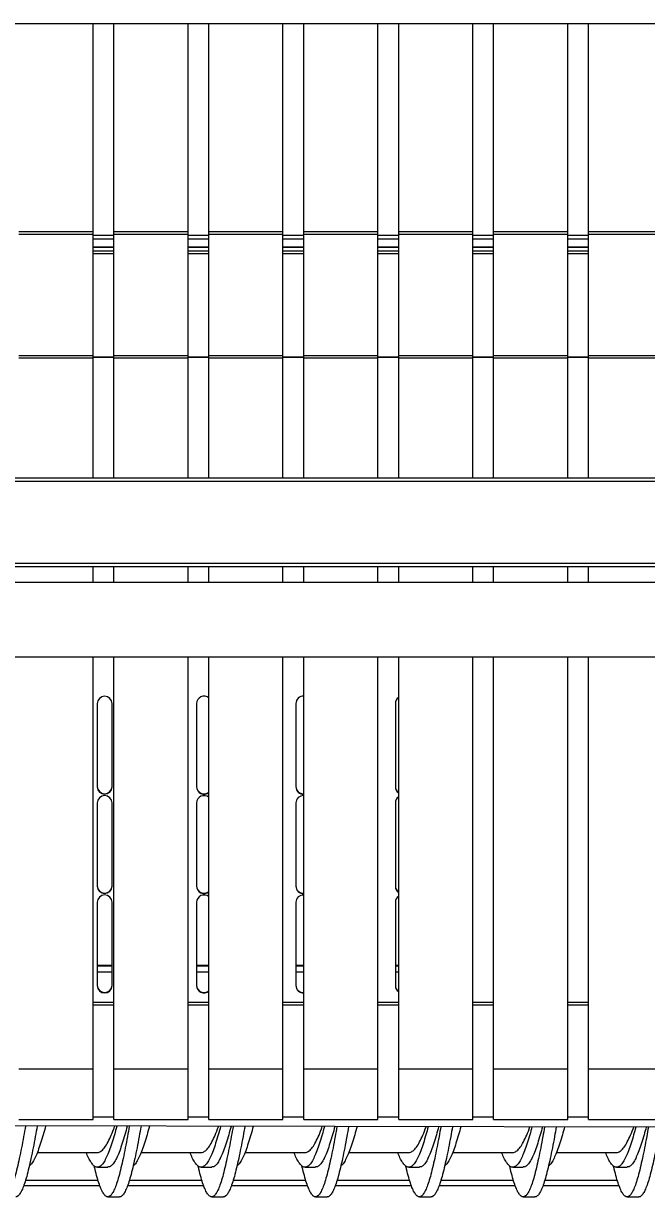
# Model space of a CAD drawing. Extents: x -2187 to 96136, y -11110 to 52208.
# Drawn here: x 15924 to 16344, y 15647 to 16440 of the extents above; entities that cross this region are included whole.
import ezdxf

# ---------------------------------------------------------------- set-up
doc = ezdxf.new("R2010")
doc.units = 0
doc.header["$LTSCALE"] = 1000
doc.header["$MEASUREMENT"] = 0
doc.styles.get("Standard").update_dxf_attribs({"font": 'gbenor.shx', "bigfont": 'gbcbig.shx'})
doc.dimstyles.new('ISO-25', dxfattribs={"dimscale": 70, "dimtxt": 2.5, "dimasz": 2.5, "dimexe": 1.25, "dimexo": 0.625, "dimtad": 1, "dimtxsty": 'Standard', "dimcen": 2.5, "dimadec": 0, "dimazin": 0, "dimtfac": 1, "dimtmove": 0, "dimatfit": 3, "dimfxl": 0, "dimarcsym": 0})

# ---------------------------------------------------------------- blocks, each defined once
blk = doc.blocks.new('*D92')
at = {"color": 0, "lineweight": -2}
for p, q in [((15068.07, 15676.64), (15068.07, 14891.35)), ((19568.07, 15676.64), (19568.07, 14891.35)), ((19393.07, 14978.85), (15243.07, 14978.85))]:
    blk.add_line(p, q, dxfattribs=at)
at = {"color": 0}
for points in [[(15243.07, 15008.02), (15243.07, 14949.69), (15068.07, 14978.85)], [(19393.07, 15008.02), (19393.07, 14949.69), (19568.07, 14978.85)]]:
    blk.add_solid(points, dxfattribs=at)
at = {"layer": 'Defpoints', "color": 0}
for p in [(15068.07, 15720.39), (19568.07, 15720.39), (15068.07, 14978.85)]:
    blk.add_point(p, dxfattribs=at)
at = {"color": 0, "insert": (17315.53, 15110.1), "char_height": 175, "attachment_point": 5}
blk.add_mtext('4500', dxfattribs=at)

msp = doc.modelspace()

# ---------------------------------------------------------------- linework, layer by layer
at = {"color": 7, "linetype": 'Continuous', "lineweight": 15}
for p, q in [((15682.712, 16440.234), (18959.712, 16440.234)), ((15971.08, 16299.937), (15971.08, 16440.234)), ((15985.08, 16299.937), (15985.08, 16440.234)), ((16035.08, 16299.937), (16035.08, 16440.234)), ((16049.08, 16299.937), (16049.08, 16440.234)), ((16099.08, 16299.937), (16099.08, 16440.234)), ((16113.08, 16299.937), (16113.08, 16440.234)), ((16163.08, 16299.937), (16163.08, 16440.234)), ((16177.08, 16299.937), (16177.08, 16440.234)), ((16227.08, 16299.937), (16227.08, 16440.234)), ((16241.08, 16299.937), (16241.08, 16440.234)), ((16291.08, 16299.937), (16291.08, 16440.234)), ((16305.08, 16299.937), (16305.08, 16440.234)), ((15971.08, 16299.937), (15921.08, 16299.937)), ((15971.08, 16298.135), (15921.08, 16298.135)), ((15971.08, 16298.135), (15971.08, 16299.937)), ((15971.08, 16216.256), (15971.08, 16298.135)), ((16035.08, 16299.937), (15985.08, 16299.937)), ((15985.08, 16298.135), (15985.08, 16299.937)), ((16035.08, 16298.135), (15985.08, 16298.135)), ((15985.08, 16216.256), (15985.08, 16298.135)), ((16035.08, 16298.135), (16035.08, 16299.937)), ((16035.08, 16216.256), (16035.08, 16298.135)), ((16099.08, 16299.937), (16049.08, 16299.937)), ((16049.08, 16298.135), (16049.08, 16299.937)), ((16099.08, 16298.135), (16049.08, 16298.135)), ((16049.08, 16216.256), (16049.08, 16298.135)), ((16099.08, 16298.135), (16099.08, 16299.937)), ((16099.08, 16216.256), (16099.08, 16298.135)), ((16163.08, 16299.937), (16113.08, 16299.937)), ((16113.08, 16298.135), (16113.08, 16299.937)), ((16163.08, 16298.135), (16113.08, 16298.135)), ((16113.08, 16216.256), (16113.08, 16298.135)), ((16163.08, 16298.135), (16163.08, 16299.937)), ((16163.08, 16216.256), (16163.08, 16298.135)), ((16227.08, 16299.937), (16177.08, 16299.937)), ((16177.08, 16298.135), (16177.08, 16299.937)), ((16227.08, 16298.135), (16177.08, 16298.135)), ((16177.08, 16216.256), (16177.08, 16298.135)), ((16227.08, 16298.135), (16227.08, 16299.937)), ((16227.08, 16216.256), (16227.08, 16298.135)), ((16291.08, 16299.937), (16241.08, 16299.937)), ((16241.08, 16298.135), (16241.08, 16299.937)), ((16291.08, 16298.135), (16241.08, 16298.135)), ((16241.08, 16216.256), (16241.08, 16298.135)), ((16291.08, 16298.135), (16291.08, 16299.937)), ((16291.08, 16216.256), (16291.08, 16298.135)), ((16355.08, 16299.937), (16305.08, 16299.937)), ((16305.08, 16298.135), (16305.08, 16299.937)), ((16355.08, 16298.135), (16305.08, 16298.135)), ((16305.08, 16216.256), (16305.08, 16298.135)), ((15971.08, 16289.449), (15985.08, 16289.449)), ((16035.08, 16289.449), (16049.08, 16289.449)), ((16099.08, 16289.449), (16113.08, 16289.449)), ((16163.08, 16289.449), (16177.08, 16289.449)), ((16227.08, 16289.449), (16241.08, 16289.449)), ((16291.08, 16289.449), (16305.08, 16289.449)), ((15985.08, 16286.938), (15971.08, 16286.938)), ((16049.08, 16286.938), (16035.08, 16286.938)), ((16113.08, 16286.938), (16099.08, 16286.938)), ((16177.08, 16286.938), (16163.08, 16286.938)), ((16241.08, 16286.938), (16227.08, 16286.938)), ((16305.08, 16286.938), (16291.08, 16286.938)), ((15971.08, 16216.256), (15921.08, 16216.256)), ((15971.08, 16214.802), (15921.08, 16214.802)), ((15971.08, 16214.802), (15971.08, 16216.256)), ((15971.08, 16134.103), (15971.08, 16214.802)), ((16035.08, 16216.256), (15985.08, 16216.256)), ((15985.08, 16214.802), (15985.08, 16216.256)), ((16035.08, 16214.802), (15985.08, 16214.802)), ((15985.08, 16134.103), (15985.08, 16214.802)), ((16035.08, 16214.802), (16035.08, 16216.256)), ((16035.08, 16134.103), (16035.08, 16214.802)), ((16099.08, 16216.256), (16049.08, 16216.256)), ((16049.08, 16214.802), (16049.08, 16216.256)), ((16099.08, 16214.802), (16049.08, 16214.802)), ((16049.08, 16134.103), (16049.08, 16214.802)), ((16099.08, 16214.802), (16099.08, 16216.256)), ((16099.08, 16134.103), (16099.08, 16214.802)), ((16163.08, 16216.256), (16113.08, 16216.256)), ((16113.08, 16214.802), (16113.08, 16216.256)), ((16163.08, 16214.802), (16113.08, 16214.802)), ((16113.08, 16134.103), (16113.08, 16214.802)), ((16163.08, 16214.802), (16163.08, 16216.256)), ((16163.08, 16134.103), (16163.08, 16214.802)), ((16227.08, 16216.256), (16177.08, 16216.256)), ((16177.08, 16214.802), (16177.08, 16216.256)), ((16227.08, 16214.802), (16177.08, 16214.802)), ((16177.08, 16134.103), (16177.08, 16214.802)), ((16227.08, 16214.802), (16227.08, 16216.256)), ((16227.08, 16134.103), (16227.08, 16214.802)), ((16291.08, 16216.256), (16241.08, 16216.256)), ((16241.08, 16214.802), (16241.08, 16216.256)), ((16291.08, 16214.802), (16241.08, 16214.802)), ((16241.08, 16134.103), (16241.08, 16214.802)), ((16291.08, 16214.802), (16291.08, 16216.256)), ((16291.08, 16134.103), (16291.08, 16214.802)), ((16355.08, 16216.256), (16305.08, 16216.256)), ((16305.08, 16214.802), (16305.08, 16216.256)), ((16355.08, 16214.802), (16305.08, 16214.802)), ((16305.08, 16134.103), (16305.08, 16214.802)), ((19035.434, 16131.603), (15594.141, 16131.603)), ((15594.641, 16134.103), (19034.934, 16134.103)), ((15594.141, 16076.603), (19035.434, 16076.603)), ((19035.287, 16074.103), (15594.287, 16074.103)), ((15971.08, 16063.557), (15971.08, 16074.103)), ((15985.08, 16063.557), (15985.08, 16074.103)), ((16035.08, 16063.557), (16035.08, 16074.103)), ((16049.08, 16063.557), (16049.08, 16074.103)), ((16099.08, 16063.557), (16099.08, 16074.103)), ((16113.08, 16063.557), (16113.08, 16074.103)), ((16163.08, 16063.557), (16163.08, 16074.103)), ((16177.08, 16063.557), (16177.08, 16074.103)), ((16227.08, 16063.557), (16227.08, 16074.103)), ((16241.08, 16063.557), (16241.08, 16074.103)), ((16291.08, 16063.557), (16291.08, 16074.103)), ((16305.08, 16063.557), (16305.08, 16074.103)), ((18758.787, 16063.557), (15870.787, 16063.557)), ((15674.387, 16013.557), (18961.387, 16013.557)), ((15971.08, 15735.621), (15971.08, 16013.557)), ((15985.08, 15735.621), (15985.08, 16013.557)), ((16035.08, 15735.621), (16035.08, 16013.557)), ((16049.08, 15735.621), (16049.08, 16013.557)), ((16099.08, 15735.621), (16099.08, 16013.557)), ((16113.08, 15735.621), (16113.08, 16013.557)), ((16163.08, 15735.621), (16163.08, 16013.557)), ((16177.08, 15735.621), (16177.08, 16013.557)), ((16227.08, 15735.621), (16227.08, 16013.557)), ((16241.08, 15735.621), (16241.08, 16013.557)), ((16291.08, 15735.621), (16291.08, 16013.557)), ((16305.08, 15735.621), (16305.08, 16013.557)), ((15973.825, 15982.066), (15973.825, 15925.932)), ((15983.825, 15925.932), (15983.825, 15982.066)), ((16040.825, 15982.066), (16040.825, 15925.932)), ((16107.825, 15982.066), (16107.825, 15925.932)), ((16174.825, 15982.066), (16174.825, 15925.932)), ((15973.825, 15915.099), (15973.825, 15858.965)), ((15983.825, 15858.965), (15983.825, 15915.099)), ((16040.825, 15915.099), (16040.825, 15858.965)), ((16107.825, 15915.099), (16107.825, 15858.965)), ((16174.825, 15915.099), (16174.825, 15858.965)), ((15973.825, 15848.132), (15973.825, 15791.998)), ((15983.825, 15791.998), (15983.825, 15848.132)), ((16040.825, 15848.132), (16040.825, 15791.998)), ((16107.825, 15848.132), (16107.825, 15791.998)), ((16174.825, 15848.132), (16174.825, 15791.998)), ((15983.825, 15805.103), (15973.825, 15805.103)), ((16049.08, 15805.103), (16040.825, 15805.103)), ((16113.08, 15805.103), (16107.825, 15805.103)), ((16177.08, 15805.103), (16174.825, 15805.103)), ((15971.08, 15779.004), (15985.08, 15779.004)), ((16035.08, 15779.004), (16049.08, 15779.004)), ((16099.08, 15779.004), (16113.08, 15779.004)), ((16163.08, 15779.004), (16177.08, 15779.004)), ((16227.08, 15779.004), (16241.08, 15779.004)), ((16291.08, 15779.004), (16305.08, 15779.004)), ((15971.08, 15735.621), (15921.08, 15735.621)), ((15971.08, 15701.74), (15971.08, 15735.621)), ((16035.08, 15735.621), (15985.08, 15735.621)), ((15985.08, 15701.74), (15985.08, 15735.621)), ((16035.08, 15701.74), (16035.08, 15735.621)), ((16099.08, 15735.621), (16049.08, 15735.621)), ((16049.08, 15701.74), (16049.08, 15735.621)), ((16099.08, 15701.74), (16099.08, 15735.621)), ((16163.08, 15735.621), (16113.08, 15735.621)), ((16113.08, 15701.74), (16113.08, 15735.621)), ((16163.08, 15701.74), (16163.08, 15735.621)), ((16227.08, 15735.621), (16177.08, 15735.621)), ((16177.08, 15701.74), (16177.08, 15735.621)), ((16227.08, 15701.74), (16227.08, 15735.621)), ((16291.08, 15735.621), (16241.08, 15735.621)), ((16241.08, 15701.74), (16241.08, 15735.621)), ((16291.08, 15701.74), (16291.08, 15735.621)), ((16355.08, 15735.621), (16305.08, 15735.621)), ((16305.08, 15701.74), (16305.08, 15735.621)), ((15921.08, 15701.74), (15971.08, 15701.74)), ((15971.08, 15703.603), (15985.08, 15703.603)), ((15985.08, 15701.74), (16035.08, 15701.74)), ((16035.08, 15703.603), (16049.08, 15703.603)), ((16049.08, 15701.74), (16099.08, 15701.74)), ((16099.08, 15703.603), (16113.08, 15703.603)), ((16113.08, 15701.74), (16163.08, 15701.74)), ((16163.08, 15703.603), (16177.08, 15703.603)), ((16177.08, 15701.74), (16227.08, 15701.74)), ((16227.08, 15703.603), (16241.08, 15703.603)), ((16241.08, 15701.74), (16291.08, 15701.74)), ((16291.08, 15703.603), (16305.08, 15703.603)), ((16305.08, 15701.74), (16355.08, 15701.74)), ((17240.224, 15695.167), (15668.101, 15697.841)), ((15933.468, 15679.603), (15973.955, 15679.603)), ((16003.468, 15679.603), (16043.955, 15679.603)), ((16073.468, 15679.603), (16113.955, 15679.603)), ((16143.468, 15679.603), (16183.955, 15679.603)), ((16213.468, 15679.603), (16253.955, 15679.603)), ((16283.468, 15679.603), (16323.955, 15679.603)), ((15973.954, 15669.679), (15981.012, 15669.679)), ((16043.954, 15669.679), (16051.012, 15669.679)), ((16113.954, 15669.679), (16121.012, 15669.679)), ((16183.954, 15669.679), (16191.012, 15669.679)), ((16253.954, 15669.679), (16261.012, 15669.679)), ((16323.954, 15669.679), (16331.012, 15669.679)), ((15975.665, 15657.106), (15924.233, 15657.106)), ((16045.665, 15657.106), (15994.233, 15657.106)), ((16115.665, 15657.106), (16064.233, 15657.106)), ((16185.665, 15657.106), (16134.233, 15657.106)), ((16255.665, 15657.106), (16204.233, 15657.106)), ((16325.665, 15657.106), (16274.233, 15657.106)), ((15981.012, 15649.679), (15988.897, 15649.679)), ((16051.012, 15649.679), (16058.897, 15649.679)), ((16121.012, 15649.679), (16128.897, 15649.679)), ((16191.012, 15649.679), (16198.897, 15649.679)), ((16261.012, 15649.679), (16268.897, 15649.679)), ((16331.012, 15649.679), (16338.897, 15649.679))]:
    msp.add_line(p, q, dxfattribs=at)
at = {"color": 8, "linetype": 'Continuous', "lineweight": 15}
for p, q in [((15985.08, 16297.351), (15971.08, 16297.351)), ((16049.08, 16297.351), (16035.08, 16297.351)), ((16113.08, 16297.351), (16099.08, 16297.351)), ((16177.08, 16297.351), (16163.08, 16297.351)), ((16241.08, 16297.351), (16227.08, 16297.351)), ((16305.08, 16297.351), (16291.08, 16297.351)), ((15985.08, 16294.87), (15971.08, 16294.87)), ((15985.08, 16289.529), (15971.08, 16289.529)), ((16049.08, 16294.87), (16035.08, 16294.87)), ((16049.08, 16289.529), (16035.08, 16289.529)), ((16113.08, 16294.87), (16099.08, 16294.87)), ((16113.08, 16289.529), (16099.08, 16289.529)), ((16177.08, 16294.87), (16163.08, 16294.87)), ((16177.08, 16289.529), (16163.08, 16289.529)), ((16241.08, 16294.87), (16227.08, 16294.87)), ((16241.08, 16289.529), (16227.08, 16289.529)), ((16305.08, 16294.87), (16291.08, 16294.87)), ((16305.08, 16289.529), (16291.08, 16289.529)), ((15985.08, 16285.038), (15971.08, 16285.038)), ((16049.08, 16285.038), (16035.08, 16285.038)), ((16113.08, 16285.038), (16099.08, 16285.038)), ((16177.08, 16285.038), (16163.08, 16285.038)), ((16241.08, 16285.038), (16227.08, 16285.038)), ((16305.08, 16285.038), (16291.08, 16285.038)), ((15985.08, 16215.473), (15971.08, 16215.473)), ((15985.08, 16215.143), (15971.08, 16215.143)), ((16049.08, 16215.473), (16035.08, 16215.473)), ((16049.08, 16215.143), (16035.08, 16215.143)), ((16113.08, 16215.473), (16099.08, 16215.473)), ((16113.08, 16215.143), (16099.08, 16215.143)), ((16177.08, 16215.473), (16163.08, 16215.473)), ((16177.08, 16215.143), (16163.08, 16215.143)), ((16241.08, 16215.473), (16227.08, 16215.473)), ((16241.08, 16215.143), (16227.08, 16215.143)), ((16305.08, 16215.473), (16291.08, 16215.473)), ((16305.08, 16215.143), (16291.08, 16215.143)), ((15983.825, 15805.603), (15973.825, 15805.603)), ((16049.08, 15805.603), (16040.825, 15805.603)), ((16113.08, 15805.603), (16107.825, 15805.603)), ((16177.08, 15805.603), (16174.825, 15805.603)), ((15983.825, 15800.995), (15973.825, 15800.995)), ((16049.08, 15800.995), (16040.825, 15800.995)), ((16113.08, 15800.995), (16107.825, 15800.995)), ((16177.08, 15800.995), (16174.825, 15800.995)), ((15985.08, 15780.574), (15971.08, 15780.574)), ((16049.08, 15780.574), (16035.08, 15780.574)), ((16113.08, 15780.574), (16099.08, 15780.574)), ((16177.08, 15780.574), (16163.08, 15780.574)), ((16241.08, 15780.574), (16227.08, 15780.574)), ((16305.08, 15780.574), (16291.08, 15780.574)), ((15974.489, 15660.606), (15925.42, 15660.606)), ((16044.489, 15660.606), (15995.42, 15660.606)), ((16114.489, 15660.606), (16065.42, 15660.606)), ((16184.489, 15660.606), (16135.42, 15660.606)), ((16254.489, 15660.606), (16205.42, 15660.606)), ((16324.489, 15660.606), (16275.42, 15660.606))]:
    msp.add_line(p, q, dxfattribs=at)
at = {"color": 7, "linetype": 'Continuous', "lineweight": 15}
for centre, radius, start, end in [((15978.825, 15982.008), 5, 0.668432, 179.331568), ((16045.83, 15981.996), 5.006, 49.522101, 179.202679), ((16112.794, 15982.023), 4.969, 86.70044, 179.503898), ((16179.736, 15982.051), 4.91, 122.739895, 179.826332), ((15978.825, 15926.251), 5, 180.668432, 359.331568), ((15978.825, 15925.99), 5, 180.668432, 359.331568), ((16045.83, 15926.262), 5.006, 180.797321, 310.477899), ((16045.83, 15926.002), 5.006, 180.797321, 310.477899), ((16112.794, 15926.236), 4.969, 180.496102, 273.29956), ((16112.794, 15925.975), 4.969, 180.496102, 273.29956), ((16179.736, 15926.207), 4.91, 180.173668, 237.260105), ((16179.736, 15925.947), 4.91, 180.173668, 237.260105), ((15978.825, 15915.041), 5, 0.668432, 179.331568), ((16045.83, 15915.029), 5.006, 49.522101, 179.202679), ((16112.794, 15915.056), 4.969, 86.70044, 179.503898), ((16179.736, 15915.084), 4.91, 122.739895, 179.826332), ((15978.825, 15859.284), 5, 180.668432, 359.331568), ((15978.825, 15859.023), 5, 180.668432, 359.331568), ((15978.825, 15848.074), 5, 0.668432, 179.331568), ((16045.83, 15859.295), 5.006, 180.797321, 310.477899), ((16045.83, 15859.035), 5.006, 180.797321, 310.477899), ((16045.83, 15848.063), 5.006, 49.522101, 179.202679), ((16112.794, 15859.269), 4.969, 180.496102, 273.29956), ((16112.794, 15859.008), 4.969, 180.496102, 273.29956), ((16112.794, 15848.089), 4.969, 86.70044, 179.503898), ((16179.736, 15859.24), 4.91, 180.173668, 237.260105), ((16179.736, 15858.98), 4.91, 180.173668, 237.260105), ((16179.736, 15848.117), 4.91, 122.739895, 179.826332), ((15978.825, 15792.317), 5, 180.668432, 359.331568), ((15978.825, 15792.056), 5, 180.668432, 359.331568), ((16045.83, 15792.328), 5.006, 180.797321, 310.477899), ((16045.83, 15792.068), 5.006, 180.797321, 310.477899), ((16112.794, 15792.302), 4.969, 180.496102, 273.29956), ((16112.794, 15792.041), 4.969, 180.496102, 273.29956), ((16179.736, 15792.274), 4.91, 180.173668, 237.260105), ((16179.736, 15792.013), 4.91, 180.173668, 237.260105)]:
    msp.add_arc(centre, radius, start, end, dxfattribs=at)
for points, knots in [([(15925.52, 15697.403), (15925.096, 15695.034), (15924.186, 15689.95), (15922.791, 15682.621), (15921.33, 15675.487), (15919.874, 15669.028), (15918.415, 15663.349), (15916.955, 15658.546), (15915.5, 15654.702), (15914.038, 15651.884), (15912.581, 15650.139), (15911.125, 15649.496), (15909.663, 15649.968), (15908.208, 15651.545), (15906.748, 15654.204), (15905.289, 15657.884), (15903.833, 15662.583), (15902.678, 15666.857), (15902.011, 15669.793), (15901.831, 15670.587)], [0, 0, 0, 0, 0.0537241, 0.1152687, 0.1768624, 0.2383936, 0.299965, 0.3615363, 0.4230676, 0.4846612, 0.5462058, 0.6077505, 0.6693441, 0.7308753, 0.7924467, 0.8540181, 0.9155493, 0.9771429, 1, 1, 1, 1]), ([(15933.403, 15697.39), (15932.98, 15695.025), (15932.071, 15689.945), (15930.677, 15682.621), (15929.215, 15675.487), (15927.76, 15669.028), (15926.3, 15663.349), (15924.841, 15658.545), (15923.385, 15654.708), (15921.924, 15651.864), (15920.467, 15650.214), (15919.459, 15649.524), (15918.935, 15649.705), (15918.897, 15649.718)], [0, 0, 0, 0, 0.087561, 0.1880594, 0.2886379, 0.3891144, 0.4896565, 0.5901986, 0.6906751, 0.7912536, 0.891752, 0.9922504, 1, 1, 1, 1]), ([(15939.067, 15697.38), (15938.525, 15695.392), (15937.401, 15691.263), (15935.691, 15685.658), (15933.94, 15680.599), (15932.191, 15676.368), (15930.442, 15673.15), (15929.075, 15671.217), (15928.291, 15670.746), (15928.091, 15670.626)], [0, 0, 0, 0, 0.14807557, 0.3075709, 0.46706623, 0.62648033, 0.78589442, 0.94538976, 1, 1, 1, 1]), ([(15987.044, 15697.299), (15986.51, 15695.338), (15985.393, 15691.237), (15983.691, 15685.659), (15981.94, 15680.596), (15980.191, 15676.38), (15978.442, 15673.103), (15976.691, 15670.848), (15974.94, 15669.67), (15973.191, 15669.601), (15971.442, 15670.633), (15969.691, 15672.77), (15968.018, 15675.715), (15966.93, 15678.371), (15966.425, 15679.603)], [0, 0, 0, 0, 0.0777221, 0.1626197, 0.2475174, 0.3323719, 0.4172263, 0.502124, 0.5870216, 0.6718761, 0.7567305, 0.8416282, 0.9265259, 1, 1, 1, 1]), ([(15995.499, 15697.284), (15995.082, 15694.955), (15994.179, 15689.911), (15992.791, 15682.621), (15991.33, 15675.487), (15989.874, 15669.028), (15988.415, 15663.349), (15986.955, 15658.546), (15985.5, 15654.702), (15984.038, 15651.884), (15982.581, 15650.139), (15981.125, 15649.496), (15979.663, 15649.968), (15978.208, 15651.545), (15976.748, 15654.204), (15975.289, 15657.884), (15973.833, 15662.583), (15972.678, 15666.857), (15972.011, 15669.793), (15971.831, 15670.587)], [0, 0, 0, 0, 0.0528641, 0.1144647, 0.1761143, 0.2377014, 0.2993288, 0.3609561, 0.4225432, 0.4841929, 0.5457934, 0.607394, 0.6690436, 0.7306308, 0.7922581, 0.8538854, 0.9154726, 0.9771222, 1, 1, 1, 1]), ([(15973.955, 15679.636), (15973.992, 15679.625), (15974.759, 15679.403), (15976.255, 15680.22), (15978.442, 15682.173), (15980.629, 15685.512), (15982.817, 15689.974), (15984.496, 15694.003), (15985.447, 15696.677), (15985.669, 15697.301)], [0, 0, 0, 0, 0.0095573, 0.1963035, 0.3830433, 0.5697781, 0.7565091, 0.9432376, 1, 1, 1, 1]), ([(15994.098, 15697.287), (15993.565, 15695.33), (15992.449, 15691.233), (15990.748, 15685.66), (15988.997, 15680.595), (15987.248, 15676.383), (15985.499, 15673.094), (15983.748, 15670.88), (15982.251, 15669.743), (15981.339, 15669.796), (15981.01, 15669.815)], [0, 0, 0, 0, 0.1221959, 0.255951, 0.389706, 0.523393, 0.6570799, 0.790835, 0.9245901, 1, 1, 1, 1]), ([(16003.382, 15697.271), (16002.966, 15694.946), (16002.064, 15689.907), (16000.677, 15682.621), (15999.215, 15675.487), (15997.76, 15669.028), (15996.3, 15663.349), (15994.841, 15658.545), (15993.385, 15654.708), (15991.924, 15651.864), (15990.467, 15650.214), (15989.459, 15649.524), (15988.935, 15649.705), (15988.897, 15649.718)], [0, 0, 0, 0, 0.0862061, 0.1868538, 0.2875816, 0.3882073, 0.4888987, 0.5895901, 0.6902158, 0.7909436, 0.8915913, 0.9922389, 1, 1, 1, 1]), ([(16009.034, 15697.261), (16008.503, 15695.314), (16007.39, 15691.225), (16005.691, 15685.659), (16003.94, 15680.599), (16002.191, 15676.368), (16000.442, 15673.15), (15999.075, 15671.217), (15998.291, 15670.746), (15998.091, 15670.626)], [0, 0, 0, 0, 0.1455074, 0.3054835, 0.4654597, 0.6253543, 0.785249, 0.9452251, 1, 1, 1, 1]), ([(16057.011, 15697.18), (16056.488, 15695.26), (16055.382, 15691.2), (16053.691, 15685.66), (16051.94, 15680.596), (16050.191, 15676.38), (16048.442, 15673.103), (16046.691, 15670.848), (16044.94, 15669.67), (16043.191, 15669.601), (16041.442, 15670.633), (16039.691, 15672.77), (16038.018, 15675.715), (16036.93, 15678.371), (16036.425, 15679.603)], [0, 0, 0, 0, 0.0762443, 0.161278, 0.2463117, 0.3313021, 0.4162925, 0.5013262, 0.5863599, 0.6713503, 0.7563407, 0.8413744, 0.9264081, 1, 1, 1, 1]), ([(16065.477, 15697.165), (16065.067, 15694.876), (16064.172, 15689.873), (16062.791, 15682.621), (16061.33, 15675.487), (16059.874, 15669.028), (16058.415, 15663.349), (16056.955, 15658.546), (16055.5, 15654.702), (16054.038, 15651.884), (16052.581, 15650.139), (16051.125, 15649.496), (16049.663, 15649.968), (16048.208, 15651.545), (16046.748, 15654.204), (16045.289, 15657.884), (16043.833, 15662.583), (16042.678, 15666.857), (16042.011, 15669.793), (16041.831, 15670.587)], [0, 0, 0, 0, 0.0520026, 0.1136591, 0.1753649, 0.237008, 0.2986914, 0.3603748, 0.422018, 0.4837237, 0.5453803, 0.6070368, 0.6687425, 0.7303857, 0.7920691, 0.8537525, 0.9153957, 0.9771014, 1, 1, 1, 1]), ([(16043.955, 15679.636), (16043.992, 15679.625), (16044.759, 15679.403), (16046.255, 15680.22), (16048.442, 15682.173), (16050.629, 15685.512), (16052.817, 15689.975), (16054.482, 15693.966), (16055.419, 15696.599), (16055.626, 15697.182)], [0, 0, 0, 0, 0.0095924, 0.1970231, 0.3844474, 0.5718667, 0.7592822, 0.9466952, 1, 1, 1, 1]), ([(16064.065, 15697.168), (16063.543, 15695.252), (16062.438, 15691.196), (16060.748, 15685.66), (16058.997, 15680.595), (16057.248, 15676.383), (16055.499, 15673.094), (16053.748, 15670.88), (16052.251, 15669.743), (16051.339, 15669.796), (16051.01, 15669.815)], [0, 0, 0, 0, 0.1199779, 0.2540709, 0.388164, 0.5221887, 0.6562135, 0.7903065, 0.9243996, 1, 1, 1, 1]), ([(16073.36, 15697.152), (16072.951, 15694.867), (16072.057, 15689.869), (16070.677, 15682.621), (16069.215, 15675.487), (16067.76, 15669.028), (16066.3, 15663.349), (16064.841, 15658.545), (16063.385, 15654.708), (16061.924, 15651.864), (16060.467, 15650.214), (16059.459, 15649.524), (16058.935, 15649.705), (16058.897, 15649.718)], [0, 0, 0, 0, 0.0848472, 0.1856445, 0.2865221, 0.3872975, 0.4881386, 0.5889798, 0.6897551, 0.7906328, 0.8914301, 0.9922274, 1, 1, 1, 1]), ([(16079.001, 15697.142), (16078.481, 15695.235), (16077.379, 15691.188), (16075.691, 15685.659), (16073.94, 15680.599), (16072.191, 15676.368), (16070.442, 15673.15), (16069.075, 15671.217), (16068.291, 15670.746), (16068.091, 15670.626)], [0, 0, 0, 0, 0.1429237, 0.3033836, 0.4638434, 0.6242215, 0.7845997, 0.9450595, 1, 1, 1, 1]), ([(16126.978, 15697.061), (16126.466, 15695.182), (16125.371, 15691.162), (16123.691, 15685.66), (16121.94, 15680.596), (16120.191, 15676.38), (16118.442, 15673.103), (16116.691, 15670.848), (16114.94, 15669.67), (16113.191, 15669.601), (16111.442, 15670.633), (16109.691, 15672.77), (16108.018, 15675.715), (16106.93, 15678.371), (16106.425, 15679.603)], [0, 0, 0, 0, 0.0747617, 0.15993189, 0.24510207, 0.33022888, 0.41535568, 0.50052587, 0.58569606, 0.67082286, 0.75594966, 0.84111985, 0.92629004, 1, 1, 1, 1]), ([(16135.456, 15697.046), (16135.053, 15694.797), (16134.165, 15689.835), (16132.791, 15682.621), (16131.33, 15675.487), (16129.874, 15669.028), (16128.415, 15663.349), (16126.955, 15658.546), (16125.5, 15654.702), (16124.038, 15651.884), (16122.581, 15650.139), (16121.125, 15649.496), (16119.663, 15649.968), (16118.208, 15651.545), (16116.748, 15654.204), (16115.289, 15657.884), (16113.833, 15662.583), (16112.678, 15666.857), (16112.011, 15669.793), (16111.831, 15670.587)], [0, 0, 0, 0, 0.0511394, 0.1128522, 0.174614, 0.2363133, 0.2980529, 0.3597924, 0.4214917, 0.4832536, 0.5449663, 0.6066791, 0.6684409, 0.7301402, 0.7918798, 0.8536193, 0.9153186, 0.9770805, 1, 1, 1, 1]), ([(16113.955, 15679.636), (16113.992, 15679.625), (16114.759, 15679.403), (16116.255, 15680.22), (16118.442, 15682.173), (16120.629, 15685.511), (16122.817, 15689.977), (16124.468, 15693.929), (16125.39, 15696.52), (16125.583, 15697.063)], [0, 0, 0, 0, 0.0096277, 0.1977479, 0.3858619, 0.5739707, 0.7620757, 0.9501782, 1, 1, 1, 1]), ([(16134.032, 15697.049), (16133.521, 15695.174), (16132.427, 15691.158), (16130.748, 15685.66), (16128.997, 15680.595), (16127.248, 15676.383), (16125.499, 15673.094), (16123.748, 15670.88), (16122.251, 15669.743), (16121.339, 15669.796), (16121.01, 15669.815)], [0, 0, 0, 0, 0.1177486, 0.2521813, 0.3866141, 0.5209783, 0.6553426, 0.7897753, 0.924208, 1, 1, 1, 1]), ([(16143.339, 15697.033), (16142.937, 15694.789), (16142.05, 15689.83), (16140.677, 15682.621), (16139.215, 15675.487), (16137.76, 15669.028), (16136.3, 15663.349), (16134.841, 15658.545), (16133.385, 15654.708), (16131.924, 15651.864), (16130.467, 15650.214), (16129.459, 15649.524), (16128.935, 15649.705), (16128.897, 15649.718)], [0, 0, 0, 0, 0.0834843, 0.1844317, 0.2854595, 0.386385, 0.4873763, 0.5883676, 0.6892931, 0.7903209, 0.8912684, 0.9922158, 1, 1, 1, 1]), ([(16148.968, 15697.023), (16148.459, 15695.157), (16147.368, 15691.151), (16145.691, 15685.659), (16143.94, 15680.599), (16142.191, 15676.368), (16140.442, 15673.15), (16139.075, 15671.217), (16138.291, 15670.746), (16138.091, 15670.626)], [0, 0, 0, 0, 0.1403244, 0.3012709, 0.4622174, 0.6230819, 0.7839464, 0.9448929, 1, 1, 1, 1]), ([(16196.945, 15696.942), (16196.444, 15695.103), (16195.36, 15691.125), (16193.691, 15685.66), (16191.94, 15680.595), (16190.191, 15676.38), (16188.442, 15673.103), (16186.691, 15670.848), (16184.94, 15669.67), (16183.191, 15669.601), (16181.442, 15670.633), (16179.691, 15672.77), (16178.018, 15675.715), (16176.93, 15678.371), (16176.425, 15679.603)], [0, 0, 0, 0, 0.0732744, 0.1585815, 0.2438886, 0.3291522, 0.4144159, 0.499723, 0.5850301, 0.6702937, 0.7555574, 0.8408645, 0.9261715, 1, 1, 1, 1]), ([(16205.434, 15696.927), (16205.039, 15694.719), (16204.158, 15689.796), (16202.791, 15682.622), (16201.33, 15675.487), (16199.874, 15669.028), (16198.415, 15663.349), (16196.955, 15658.546), (16195.5, 15654.702), (16194.038, 15651.884), (16192.581, 15650.139), (16191.125, 15649.496), (16189.663, 15649.968), (16188.208, 15651.545), (16186.748, 15654.204), (16185.289, 15657.884), (16183.833, 15662.583), (16182.678, 15666.857), (16182.011, 15669.793), (16181.831, 15670.587)], [0, 0, 0, 0, 0.0502747, 0.1120437, 0.1738619, 0.2356174, 0.2974132, 0.359209, 0.4209645, 0.4827827, 0.5445517, 0.6063206, 0.6681388, 0.7298943, 0.7916901, 0.8534859, 0.9152415, 0.9770596, 1, 1, 1, 1]), ([(16183.955, 15679.636), (16183.992, 15679.625), (16184.759, 15679.403), (16186.255, 15680.22), (16188.442, 15682.173), (16190.629, 15685.511), (16192.817, 15689.978), (16194.454, 15693.892), (16195.361, 15696.442), (16195.54, 15696.944)], [0, 0, 0, 0, 0.0096632, 0.1984782, 0.3872867, 0.5760902, 0.7648899, 0.9536869, 1, 1, 1, 1]), ([(16203.999, 15696.93), (16203.499, 15695.095), (16202.416, 15691.121), (16200.748, 15685.661), (16198.997, 15680.595), (16197.248, 15676.383), (16195.499, 15673.094), (16193.748, 15670.88), (16192.251, 15669.743), (16191.339, 15669.796), (16191.01, 15669.815)], [0, 0, 0, 0, 0.115508, 0.2502821, 0.3850563, 0.5197618, 0.6544673, 0.7892414, 0.9240156, 1, 1, 1, 1]), ([(16213.317, 15696.914), (16212.923, 15694.71), (16212.042, 15689.792), (16210.677, 15682.622), (16209.215, 15675.487), (16207.76, 15669.028), (16206.3, 15663.349), (16204.841, 15658.545), (16203.385, 15654.708), (16201.924, 15651.864), (16200.467, 15650.214), (16199.459, 15649.524), (16198.935, 15649.705), (16198.897, 15649.718)], [0, 0, 0, 0, 0.0821173, 0.1832153, 0.2843938, 0.3854698, 0.4866117, 0.5877537, 0.6888297, 0.7900082, 0.8911062, 0.9922042, 1, 1, 1, 1]), ([(16218.935, 15696.904), (16218.437, 15695.079), (16217.357, 15691.113), (16215.691, 15685.66), (16213.94, 15680.599), (16212.191, 15676.368), (16210.442, 15673.15), (16209.075, 15671.217), (16208.291, 15670.746), (16208.091, 15670.626)], [0, 0, 0, 0, 0.1377092, 0.2991453, 0.4605814, 0.6219353, 0.7832891, 0.9447252, 1, 1, 1, 1]), ([(16266.912, 15696.823), (16266.422, 15695.025), (16265.349, 15691.088), (16263.691, 15685.661), (16261.94, 15680.595), (16260.191, 15676.38), (16258.442, 15673.103), (16256.691, 15670.848), (16254.94, 15669.67), (16253.191, 15669.601), (16251.442, 15670.633), (16249.691, 15672.77), (16248.018, 15675.715), (16246.93, 15678.371), (16246.425, 15679.603)], [0, 0, 0, 0, 0.0717823, 0.1572267, 0.2426712, 0.3280721, 0.413473, 0.4989175, 0.5843619, 0.6697629, 0.7551638, 0.8406082, 0.9260527, 1, 1, 1, 1]), ([(16275.413, 15696.808), (16275.024, 15694.64), (16274.15, 15689.758), (16272.791, 15682.622), (16271.33, 15675.487), (16269.874, 15669.028), (16268.415, 15663.349), (16266.955, 15658.546), (16265.5, 15654.702), (16264.038, 15651.884), (16262.581, 15650.139), (16261.125, 15649.496), (16259.663, 15649.968), (16258.208, 15651.545), (16256.748, 15654.204), (16255.289, 15657.884), (16253.833, 15662.583), (16252.678, 15666.857), (16252.011, 15669.793), (16251.831, 15670.587)], [0, 0, 0, 0, 0.0494085, 0.1112338, 0.1731083, 0.2349202, 0.2967724, 0.3586245, 0.4204364, 0.4823109, 0.5441362, 0.6059615, 0.6678361, 0.729648, 0.7915001, 0.8533523, 0.9151642, 0.9770387, 1, 1, 1, 1]), ([(16253.955, 15679.636), (16253.992, 15679.625), (16254.759, 15679.403), (16256.255, 15680.22), (16258.442, 15682.173), (16260.629, 15685.511), (16262.817, 15689.979), (16264.439, 15693.855), (16265.333, 15696.363), (16265.498, 15696.825)], [0, 0, 0, 0, 0.009699, 0.1992138, 0.3887222, 0.5782254, 0.7677248, 0.9572217, 1, 1, 1, 1]), ([(16273.966, 15696.811), (16273.477, 15695.017), (16272.405, 15691.084), (16270.748, 15685.661), (16268.997, 15680.595), (16267.248, 15676.383), (16265.499, 15673.094), (16263.748, 15670.88), (16262.251, 15669.743), (16261.339, 15669.796), (16261.01, 15669.815)], [0, 0, 0, 0, 0.113256, 0.2483733, 0.3834906, 0.518539, 0.6535875, 0.7887048, 0.9238221, 1, 1, 1, 1]), ([(16283.296, 15696.795), (16282.908, 15694.631), (16282.035, 15689.754), (16280.677, 15682.622), (16279.215, 15675.487), (16277.76, 15669.028), (16276.3, 15663.349), (16274.841, 15658.545), (16273.385, 15654.708), (16271.924, 15651.864), (16270.467, 15650.214), (16269.459, 15649.524), (16268.935, 15649.705), (16268.897, 15649.718)], [0, 0, 0, 0, 0.0807462, 0.1819952, 0.2833248, 0.3845518, 0.4858448, 0.5871379, 0.6883649, 0.7896945, 0.8909435, 0.9921926, 1, 1, 1, 1]), ([(16288.902, 15696.785), (16288.415, 15695), (16287.346, 15691.076), (16285.691, 15685.66), (16283.94, 15680.599), (16282.191, 15676.368), (16280.442, 15673.15), (16279.075, 15671.217), (16278.291, 15670.746), (16278.091, 15670.626)], [0, 0, 0, 0, 0.1350781, 0.2970068, 0.4589355, 0.6207817, 0.7826279, 0.9445566, 1, 1, 1, 1]), ([(16336.879, 15696.704), (16336.4, 15694.947), (16335.338, 15691.05), (16333.691, 15685.661), (16331.94, 15680.595), (16330.191, 15676.38), (16328.442, 15673.103), (16326.691, 15670.848), (16324.94, 15669.67), (16323.191, 15669.601), (16321.442, 15670.633), (16319.691, 15672.77), (16318.018, 15675.715), (16316.93, 15678.371), (16316.425, 15679.603)], [0, 0, 0, 0, 0.0702854, 0.1558676, 0.2414498, 0.3269885, 0.4125271, 0.4981094, 0.5836916, 0.6692303, 0.7547689, 0.8403512, 0.9259334, 1, 1, 1, 1]), ([(16345.391, 15696.689), (16345.01, 15694.561), (16344.143, 15689.72), (16342.791, 15682.622), (16341.33, 15675.487), (16339.874, 15669.028), (16338.415, 15663.349), (16336.955, 15658.546), (16335.5, 15654.702), (16334.038, 15651.884), (16332.581, 15650.139), (16331.125, 15649.496), (16329.663, 15649.968), (16328.208, 15651.545), (16326.748, 15654.204), (16325.289, 15657.884), (16323.833, 15662.583), (16322.678, 15666.857), (16322.011, 15669.793), (16321.831, 15670.587)], [0, 0, 0, 0, 0.0485406, 0.1104224, 0.1723534, 0.2342217, 0.2961303, 0.358039, 0.4199073, 0.4818383, 0.5437201, 0.6056018, 0.6675328, 0.7294011, 0.7913098, 0.8532184, 0.9150867, 0.9770177, 1, 1, 1, 1]), ([(16323.955, 15679.636), (16323.992, 15679.625), (16324.759, 15679.403), (16326.255, 15680.22), (16328.442, 15682.174), (16330.629, 15685.51), (16332.817, 15689.98), (16334.425, 15693.818), (16335.304, 15696.284), (16335.455, 15696.706)], [0, 0, 0, 0, 0.0097351, 0.1999549, 0.3901683, 0.5803765, 0.7705809, 0.9607827, 1, 1, 1, 1]), ([(16343.933, 15696.692), (16343.455, 15694.939), (16342.394, 15691.047), (16340.748, 15685.661), (16338.997, 15680.595), (16337.248, 15676.383), (16335.499, 15673.094), (16333.748, 15670.88), (16332.251, 15669.743), (16331.339, 15669.796), (16331.01, 15669.815)], [0, 0, 0, 0, 0.1109925, 0.2464547, 0.3819169, 0.5173101, 0.6527033, 0.7881654, 0.9236276, 1, 1, 1, 1]), ([(16353.274, 15696.676), (16352.894, 15694.552), (16352.028, 15689.715), (16350.677, 15682.622), (16349.215, 15675.487), (16347.76, 15669.028), (16346.3, 15663.349), (16344.841, 15658.545), (16343.385, 15654.708), (16341.924, 15651.864), (16340.467, 15650.214), (16339.459, 15649.524), (16338.935, 15649.705), (16338.897, 15649.718)], [0, 0, 0, 0, 0.079371, 0.1807714, 0.2822527, 0.3836311, 0.4850757, 0.5865202, 0.6878987, 0.7893799, 0.8907804, 0.9921809, 1, 1, 1, 1])]:
    msp.add_open_spline(points, degree=3, knots=knots, dxfattribs=at)

# ---------------------------------------------------------------- dimensions: what is measured, and where the dimension line sits
at = {"color": 1}
dim = msp.add_linear_dim(base=(15068.074, 14978.852), p1=(19568.074, 15720.387), p2=(15068.074, 15720.387), angle=180, dimstyle='ISO-25', dxfattribs=at)
dim.commit()
dim.dimension.update_dxf_attribs({"geometry": '*D92', "text_midpoint": (17315.53, 14978.852), "dimtype": 160})

doc.saveas('drawing.dxf')
